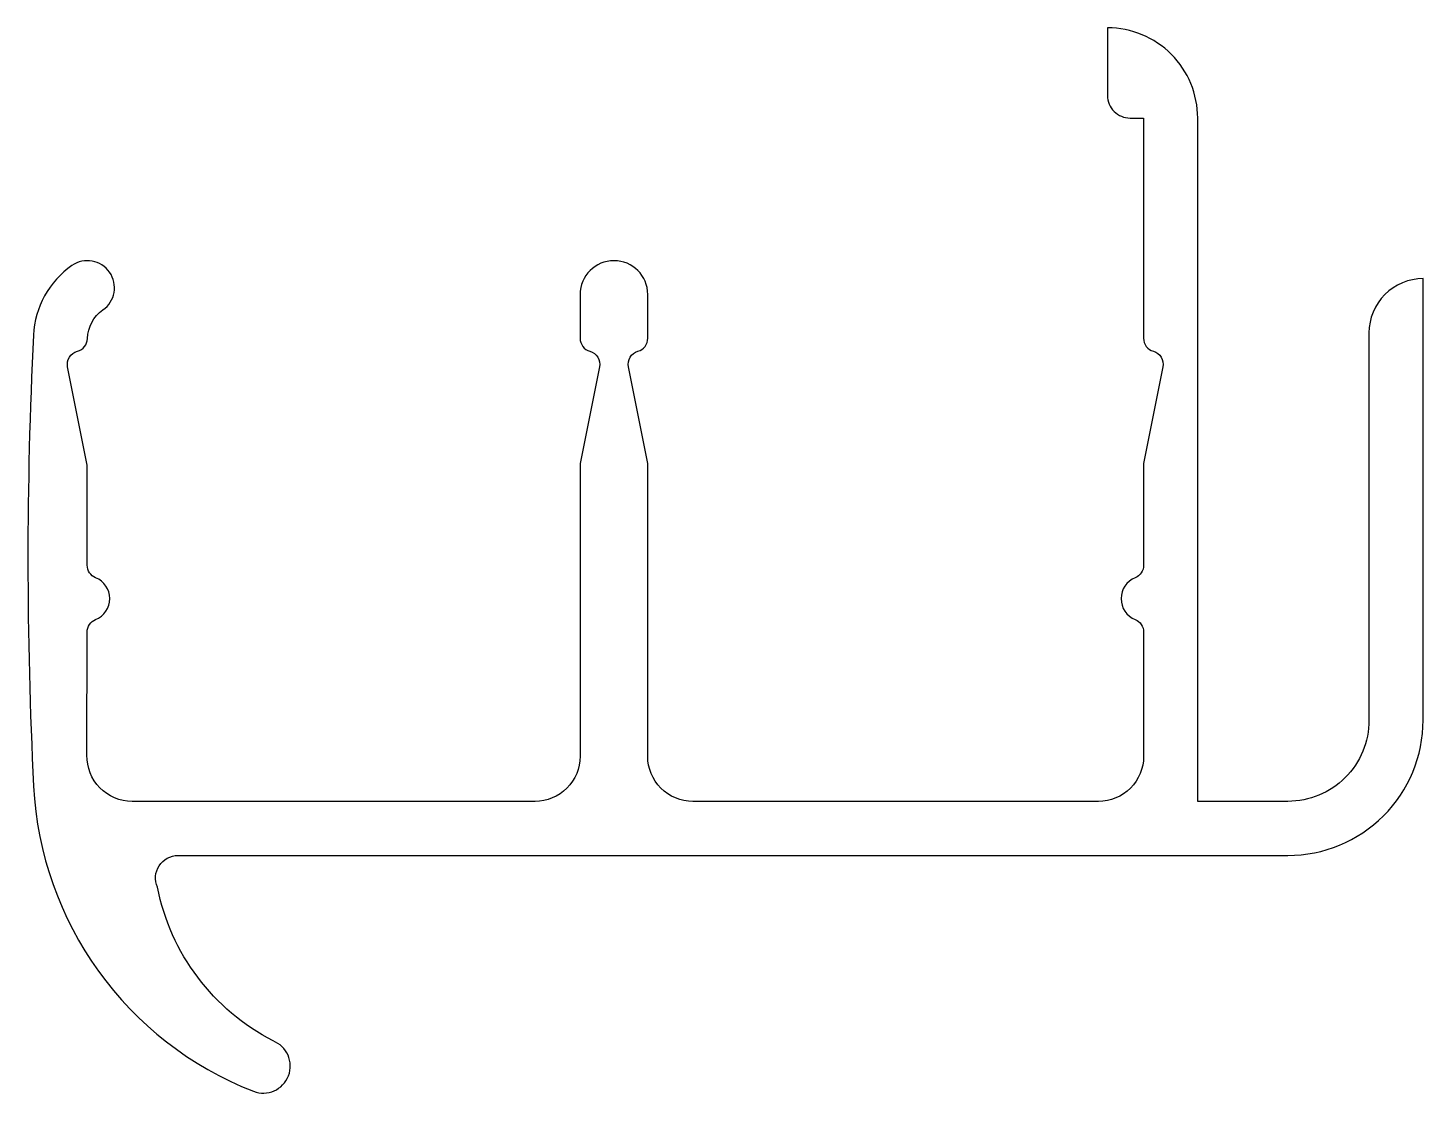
# Model space of a CAD drawing. Extents: x 1179.7 to 1210.7, y 1113.8 to 1137.5.
import ezdxf

# ---------------------------------------------------------------- set-up
doc = ezdxf.new("R2010")
doc.units = 0
doc.layers.add('ANA', color=220, linetype='CONTINUOUS')

msp = doc.modelspace()

# ---------------------------------------------------------------- linework, layer by layer
at = {"layer": 'ANA'}
msp.add_lwpolyline([(1183.039, 1119.1), (1207.659, 1119.1, 0.414214), (1210.659, 1122.1), (1210.659, 1131.9, 0.414214), (1209.459, 1130.7), (1209.459, 1122.1, -0.414214), (1207.659, 1120.3), (1205.659, 1120.3), (1205.659, 1135.465, 0.414214), (1203.659, 1137.465), (1203.659, 1135.965, 0.414214), (1204.159, 1135.465), (1204.459, 1135.465), (1204.459, 1130.576, 0.334326), (1204.676, 1130.288, -0.390157), (1204.888, 1129.941), (1204.459, 1127.8), (1204.459, 1125.541, -0.305615), (1204.272, 1125.263, 0.6742), (1204.272, 1124.336, -0.305615), (1204.459, 1124.058), (1204.459, 1121.3, -0.414214), (1203.459, 1120.3), (1194.459, 1120.3, -0.414214), (1193.459, 1121.3), (1193.459, 1127.8), (1193.031, 1129.941, -0.390157), (1193.242, 1130.288, 0.334326), (1193.459, 1130.576), (1193.459, 1131.549, 1), (1191.959, 1131.549), (1191.959, 1130.576, 0.334326), (1192.176, 1130.288, -0.390157), (1192.388, 1129.941), (1191.959, 1127.8), (1191.959, 1121.3, -0.414214), (1190.959, 1120.3), (1182.018, 1120.3, -0.421314), (1181.019, 1121.324), (1181.022, 1124.058, -0.305615), (1181.21, 1124.336, 0.6742), (1181.211, 1125.263, -0.305615), (1181.024, 1125.541), (1181.026, 1127.76), (1180.59, 1129.941, -0.395818), (1180.807, 1130.29, 0.332264), (1181.03, 1130.571, -0.238237), (1181.372, 1131.206, 1), (1180.686, 1132.191, 0.232263), (1179.832, 1130.649, 0.02505), (1179.836, 1120.635, 0.295027), (1184.711, 1113.868, 1), (1185.148, 1114.986, -0.228639), (1182.582, 1118.397, -0.542358)], format="xyb", close=True, dxfattribs=at)

doc.saveas('drawing.dxf')
